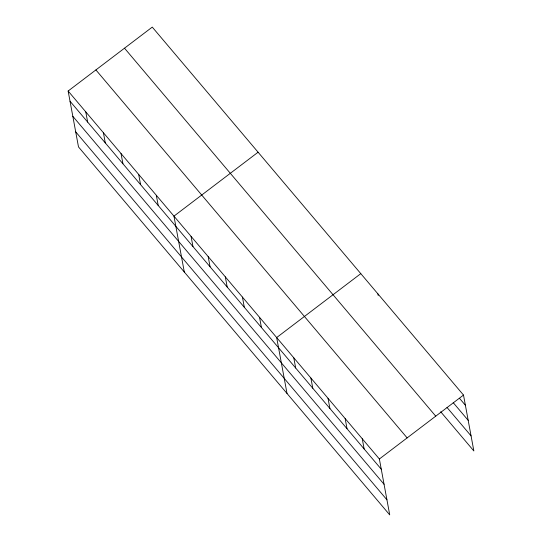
<?xml version="1.0" encoding="UTF-8"?>
<svg xmlns="http://www.w3.org/2000/svg" width="542" height="542" viewBox="0 0 542 542"><rect width="100%" height="100%" fill="white"/><g stroke="black" fill="none" stroke-linecap="round" stroke-linejoin="round"><path stroke-width="0.81" d="M68.136 91.022L379.373 458.993L389.732 514.9L78.495 146.929L68.136 91.022L152.268 27.1L463.505 395.071L473.864 450.978L440.7 411.764M258.087 152.214L173.955 216.136L184.314 272.037M360.796 273.642L276.664 337.564L287.023 393.472M379.373 458.993L463.505 395.071M459.508 398.316L465.395 405.274M453.214 402.652L468.193 420.355M447.001 407.435L471.073 435.897M124.504 48.197L435.741 416.168M95.9 69.925L407.137 437.902M70.026 101.225L381.263 469.196M72.818 116.306L384.061 484.277M75.704 131.848L386.941 499.819M377.916 293.879L378.208 295.451M362.252 438.756L364.143 448.959M345.139 418.519L347.029 428.722M328.018 398.282L329.909 408.485M310.898 378.038L312.788 388.241M293.784 357.801L295.675 368.004M259.543 317.327L261.434 327.531M242.43 297.084L244.32 307.287M225.309 276.847L227.2 287.05M208.189 256.61L210.079 266.813M191.075 236.373L192.966 246.576M156.32 195.283L158.21 205.486M138.684 174.429L140.574 184.632M121.042 153.576L122.939 163.779M103.407 132.722L105.297 142.925M85.771 111.876L87.662 122.079"/></g></svg>
